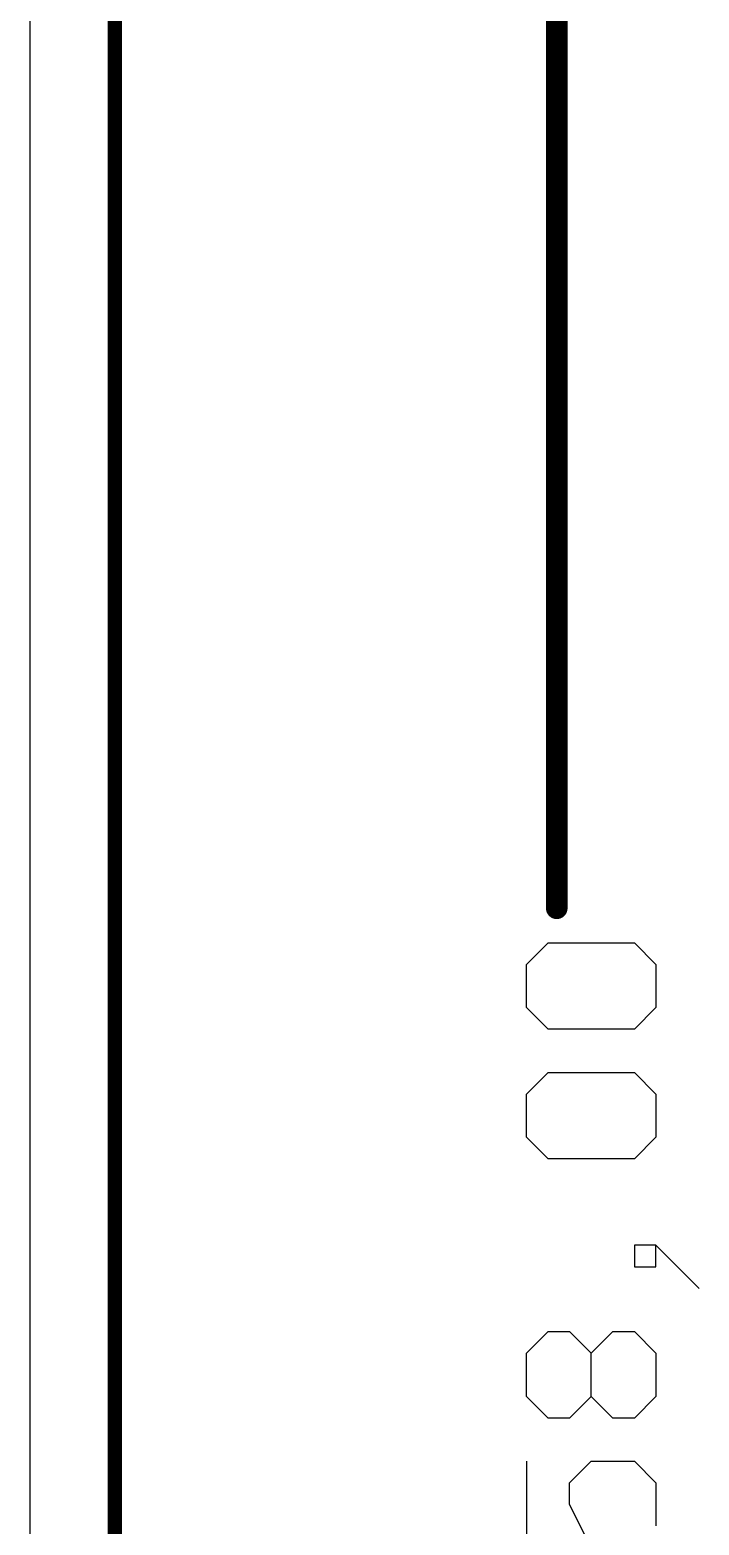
# Model space of a CAD drawing. Header units: millimetres. Extents: x 21 to 336, y 20 to 129.
# Drawn here: x 75 to 82.88, y 50.3 to 67.88 of the extents above; entities that cross this region are included whole.
import ezdxf

# ---------------------------------------------------------------- set-up
doc = ezdxf.new("R2010")
doc.units = ezdxf.units.MM
for name, color, linetype in [('BottomLayer', 5, 'Continuous'), ('KeepOutLayer', 6, 'Continuous'), ('Mechanical1', 6, 'Continuous'), ('TopLayer', 1, 'Continuous')]:
    doc.layers.add(name, color=color, linetype=linetype)

msp = doc.modelspace()

# ---------------------------------------------------------------- linework, layer by layer
at = {"layer": 'BottomLayer'}
msp.add_line((75, 68.99), (75, 26), dxfattribs=at)
at = {"layer": 'KeepOutLayer', "const_width": 0.17}
msp.add_lwpolyline([(76, 25), (76, 83)], dxfattribs=at)
at = {"layer": 'Mechanical1'}
for p, q in [((80.845, 56.895), (81.098, 57.148)), ((81.098, 57.148), (82.114, 57.148)), ((82.114, 57.148), (82.368, 56.895)), ((80.845, 56.387), (80.845, 56.895)), ((82.368, 56.895), (82.368, 56.387)), ((81.098, 56.133), (80.845, 56.387)), ((82.368, 56.387), (82.114, 56.133)), ((82.114, 56.133), (81.098, 56.133)), ((80.845, 55.371), (81.098, 55.625)), ((81.098, 55.625), (82.114, 55.625)), ((82.114, 55.625), (82.368, 55.371)), ((80.845, 54.863), (80.845, 55.371)), ((82.368, 55.371), (82.368, 54.863)), ((81.098, 54.609), (80.845, 54.863)), ((82.368, 54.863), (82.114, 54.609)), ((82.114, 54.609), (81.098, 54.609)), ((82.368, 53.594), (82.114, 53.594)), ((82.114, 53.594), (82.114, 53.34)), ((82.622, 53.34), (82.368, 53.594)), ((82.368, 53.34), (82.368, 53.594)), ((82.368, 53.594), (82.622, 53.34)), ((82.114, 53.34), (82.368, 53.34)), ((82.622, 53.34), (82.876, 53.086)), ((80.845, 52.324), (81.098, 52.578)), ((81.098, 52.578), (81.352, 52.578)), ((81.352, 52.578), (81.606, 52.324)), ((81.606, 52.324), (81.86, 52.578)), ((81.86, 52.578), (82.114, 52.578)), ((82.114, 52.578), (82.368, 52.324)), ((80.845, 51.816), (80.845, 52.324)), ((81.606, 51.816), (81.606, 52.324)), ((82.368, 52.324), (82.368, 51.816)), ((81.098, 51.562), (80.845, 51.816)), ((81.606, 51.816), (81.352, 51.562)), ((81.86, 51.562), (81.606, 51.816)), ((82.368, 51.816), (82.114, 51.562)), ((81.352, 51.562), (81.098, 51.562)), ((82.114, 51.562), (81.86, 51.562)), ((80.845, 51.054), (80.845, 50.039)), ((81.352, 50.801), (81.606, 51.054)), ((81.606, 51.054), (82.114, 51.054)), ((82.114, 51.054), (82.368, 50.801)), ((81.352, 50.547), (81.352, 50.801)), ((82.368, 50.801), (82.368, 50.293)), ((81.606, 50.039), (81.352, 50.547))]:
    msp.add_line(p, q, dxfattribs=at)
at = {"layer": 'Mechanical1', "const_width": 0.254}
msp.add_lwpolyline([(81.2, 57.555), (81.2, 83)], dxfattribs=at)
at = {"layer": 'Mechanical1', "const_width": 0.127}
msp.add_lwpolyline([(81.137, 57.555, 1), (81.264, 57.555, 1)], format="xyb", close=True, dxfattribs=at)
at = {"layer": 'TopLayer'}
msp.add_line((75, 68.99), (75, 26), dxfattribs=at)

doc.saveas('drawing.dxf')
